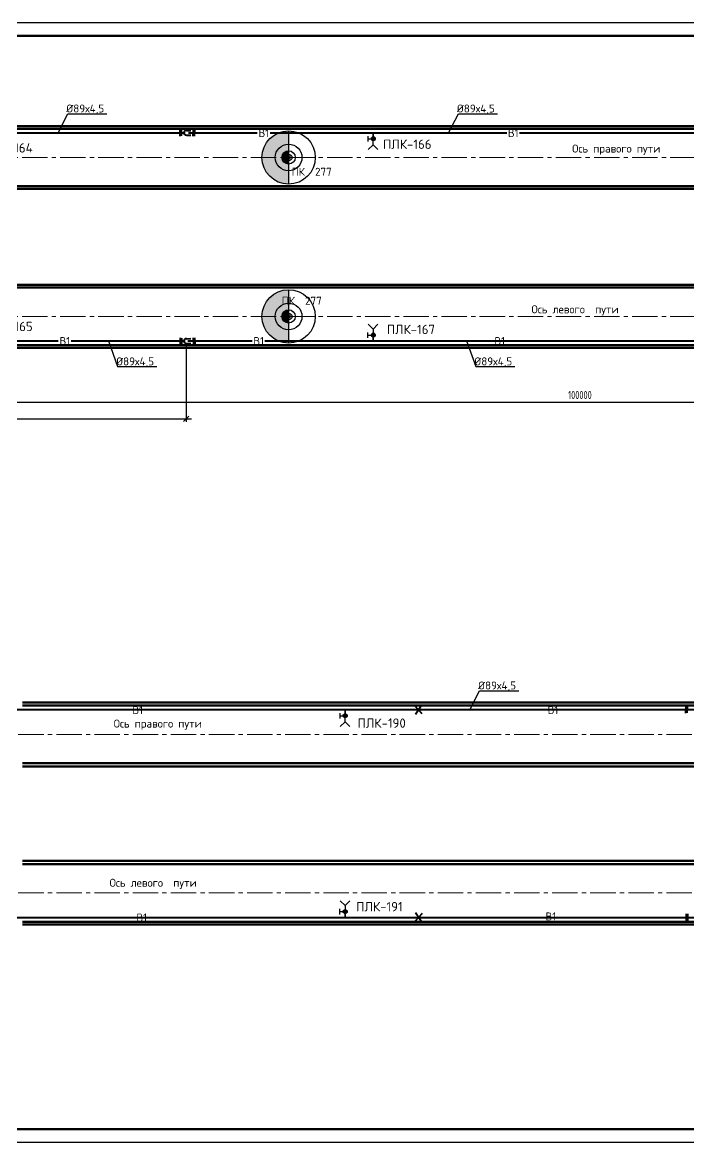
# Paper-space layout 'л2-л8' of a CAD drawing. Header units: millimetres. Extents: x 10032 to 18918, y -3051 to 627.
# Drawn here: x 10977.9 to 11227.5, y -3050.7 to -2630.7 of the extents above; entities that cross this region are included whole.
import ezdxf

# ---------------------------------------------------------------- set-up
doc = ezdxf.new("R2010")
doc.units = ezdxf.units.MM
doc.header["$LTSCALE"] = 0.5
doc.linetypes.add('CENTER2', pattern=[28.575, 19.05, -3.175, 3.175, -3.175])
for name, color, linetype in [('0 @ 1', 7, 'Continuous'), ('1_NADPIS', 7, 'Continuous'), ('3_Текст', 7, 'Continuous'), ('FORMAT', 7, 'Continuous'), ('ВК_надписи', 7, 'Continuous'), ('ВК_сети', 4, 'Continuous'), ('ГТ_ПК', 2, 'Continuous'), ('ГТ_ПК @ 0.25', 2, 'Continuous'), ('ГТ_ПК @ 0.5', 2, 'Continuous'), ('ГТ_ПК @ 1', 2, 'Continuous'), ('ГТ_ПК @ 2', 2, 'Continuous'), ('ГТ_ПК @ 4', 2, 'Continuous')]:
    doc.layers.add(name, color=color, linetype=linetype)
for name, color, linetype, lineweight in [('1_PK500', 5, 'Continuous', 35), ('А_Конструкции', 4, 'Continuous', 50), ('АР_Оси', 242, 'CENTER2', 18)]:
    doc.layers.add(name, color=color, linetype=linetype, lineweight=lineweight)
doc.styles.add('RS-30-06', font='romans.shx', dxfattribs={"width": 0.6, "height": 3})
doc.styles.add('Стандарт ММП', font='isocpeur.ttf')
doc.dimstyles.new('M200$0', dxfattribs={"dimscale": 0, "dimtxt": 3, "dimasz": 2, "dimexe": 1.2, "dimexo": 1.5, "dimgap": 1.2, "dimtad": 1, "dimdec": 0, "dimlfac": 200, "dimrnd": 1, "dimzin": 0, "dimdsep": 46, "dimtxsty": 'RS-30-06', "dimblk1": 'OBLIQUE', "dimblk2": 'OBLIQUE', "dimsah": 1, "dimcen": 2.5, "dimdle": 2, "dimclrt": 9, "dimadec": 0, "dimazin": 0, "dimtfac": 1, "dimtdec": 0, "dimtmove": 2, "dimatfit": 3, "dimldrblk": 'OBLIQUE', "dimfxl": 1.2, "dimtolj": 1, "dimtzin": 0, "dimarcsym": 0})

# ---------------------------------------------------------------- blocks, each defined once
blk = doc.blocks.new('*U441')
at = {"layer": 'FORMAT', "color": 7, "lineweight": 25}
blk.add_lwpolyline([(0, 0), (0, 420), (2080, 420), (2080, 0), (0, 0)], dxfattribs=at)
at = {"layer": 'FORMAT', "color": 7, "lineweight": 60}
blk.add_lwpolyline([(20, 5), (20, 415), (2075, 415), (2075, 5), (20, 5)], dxfattribs=at)
blk = doc.blocks.new('ПК')
at = {"layer": 'ГТ_ПК'}
blk.add_hatch(color=0, dxfattribs=at).paths.add_polyline_path([(0, -2.5, 0.414214), (2.5, 0, 0.414214), (0, 2.5)])
at = {"layer": 'ГТ_ПК', "color": 0}
blk.add_line((0, -2.5), (0, 2.5), dxfattribs=at)
blk.add_circle((0, 0), 2.5, dxfattribs=at)
blk = doc.blocks.new('*U643')
at = {"layer": 'ГТ_ПК @ 0.25', "extrusion": (9.32183e-09, 7.72587e-22, 1), "xscale": 0.250000000000006, "yscale": 0.2500000000000053, "zscale": 0.2500000000000053, "rotation": 180}
blk.add_blockref('ПК', (11077.65, -2681.31, 0), dxfattribs=at)
at = {"layer": 'ГТ_ПК @ 0.5', "extrusion": (9.32183e-09, 7.72587e-22, 1), "xscale": 0.5000000000000187, "yscale": 0.5000000000000173, "zscale": 0.5000000000000173, "rotation": 180}
blk.add_blockref('ПК', (11077.65, -2681.31, 0), dxfattribs=at)
at = {"layer": 'ГТ_ПК @ 1', "extrusion": (9.32183e-09, 7.72587e-22, 1), "rotation": 179.9999999999641}
blk.add_blockref('ПК', (11077.65, -2681.31, 0), dxfattribs=at)
at = {"layer": 'ГТ_ПК @ 2', "extrusion": (9.32183e-09, 7.72587e-22, 1), "xscale": 2.000000000000075, "yscale": 2.000000000000069, "zscale": 2.000000000000069, "rotation": 180}
blk.add_blockref('ПК', (11077.65, -2681.31, 0), dxfattribs=at)
at = {"layer": 'ГТ_ПК @ 4', "extrusion": (9.32183e-09, 7.72587e-22, 1), "xscale": 4.000000000000096, "yscale": 4.000000000000085, "zscale": 4.000000000000085, "rotation": 180}
blk.add_blockref('ПК', (11077.65, -2681.31, 0), dxfattribs=at)
blk = doc.blocks.new('*U646')
at = {"layer": 'ГТ_ПК @ 0.25', "extrusion": (9.32183e-09, 7.72587e-22, 1), "xscale": 0.250000000000006, "yscale": 0.2500000000000053, "zscale": 0.2500000000000053, "rotation": 180}
blk.add_blockref('ПК', (11077.65, -2740.91, 0), dxfattribs=at)
at = {"layer": 'ГТ_ПК @ 0.5', "extrusion": (9.32183e-09, 7.72587e-22, 1), "xscale": 0.5000000000000187, "yscale": 0.5000000000000173, "zscale": 0.5000000000000173, "rotation": 180}
blk.add_blockref('ПК', (11077.65, -2740.91, 0), dxfattribs=at)
at = {"layer": 'ГТ_ПК @ 1', "extrusion": (9.32183e-09, 7.72587e-22, 1), "rotation": 179.9999999999641}
blk.add_blockref('ПК', (11077.65, -2740.91, 0), dxfattribs=at)
at = {"layer": 'ГТ_ПК @ 2', "extrusion": (9.32183e-09, 7.72587e-22, 1), "xscale": 2.000000000000075, "yscale": 2.000000000000069, "zscale": 2.000000000000069, "rotation": 180}
blk.add_blockref('ПК', (11077.65, -2740.91, 0), dxfattribs=at)
at = {"layer": 'ГТ_ПК @ 4', "extrusion": (9.32183e-09, 7.72587e-22, 1), "xscale": 4.000000000000096, "yscale": 4.000000000000085, "zscale": 4.000000000000085, "rotation": 180}
blk.add_blockref('ПК', (11077.65, -2740.91, 0), dxfattribs=at)
blk = doc.blocks.new('_Oblique')
at = {"linetype": 'ByBlock', "lineweight": 30}
blk.add_line((-0.5, -0.5), (0.5, 0.5), dxfattribs=at)
blk = doc.blocks.new('*D150')
at = {"color": 0, "lineweight": -2}
for p, q in [((10539.3, -2751.66), (10539.3, -2780.48)), ((11039.3, -2751.66), (11039.3, -2780.48)), ((10537.3, -2779.28), (11041.3, -2779.28))]:
    blk.add_line(p, q, dxfattribs=at)
at = {"layer": 'Defpoints', "color": 0, "linetype": 'Continuous', "lineweight": 30}
for p in [(10539.3, -2750.16, 0), (11039.3, -2750.16, 0), (11039.3, -2779.28)]:
    blk.add_point(p, dxfattribs=at)
at = {"color": 0, "linetype": 'Continuous', "lineweight": -2, "xscale": 2, "yscale": 2, "zscale": 2, "rotation": 180}
blk.add_blockref('_Oblique', (10539.3, -2779.28), dxfattribs=at)
at = {"color": 0, "linetype": 'Continuous', "lineweight": -2, "xscale": 2, "yscale": 2, "zscale": 2}
blk.add_blockref('_Oblique', (11039.3, -2779.28), dxfattribs=at)
at = {"color": 9, "linetype": 'Continuous', "lineweight": 30, "insert": (10789.3, -2776.58), "char_height": 3, "attachment_point": 5, "style": 'RS-30-06'}
blk.add_mtext('\\A1;100000', dxfattribs=at)
blk = doc.blocks.new('*D151')
at = {"color": 0, "lineweight": -2}
for p, q in [((10936.8, -2751.6), (10936.8, -2774.26)), ((11436.8, -2751.6), (11436.8, -2774.26)), ((10934.8, -2773.06), (11438.8, -2773.06))]:
    blk.add_line(p, q, dxfattribs=at)
at = {"layer": 'Defpoints', "color": 0, "linetype": 'Continuous', "lineweight": 30}
for p in [(10936.8, -2750.1, 0), (11436.8, -2750.1, 0), (11436.8, -2773.06)]:
    blk.add_point(p, dxfattribs=at)
at = {"color": 0, "linetype": 'Continuous', "lineweight": -2, "xscale": 2, "yscale": 2, "zscale": 2, "rotation": 180}
blk.add_blockref('_Oblique', (10936.8, -2773.06), dxfattribs=at)
at = {"color": 0, "linetype": 'Continuous', "lineweight": -2, "xscale": 2, "yscale": 2, "zscale": 2}
blk.add_blockref('_Oblique', (11436.8, -2773.06), dxfattribs=at)
at = {"color": 9, "linetype": 'Continuous', "lineweight": 30, "insert": (11186.8, -2770.36), "char_height": 3, "attachment_point": 5, "style": 'RS-30-06'}
blk.add_mtext('\\A1;100000', dxfattribs=at)

psp = doc.layouts.new('л2-л8')

# ---------------------------------------------------------------- hatches: boundary and pattern name
at = {"layer": 'ВК_сети', "ltscale": 0.5}
h = psp.add_hatch(color=5, dxfattribs=at)
h.paths.add_polyline_path([(11110.1121, -2674.3, 0.41421356), (11109.3621, -2673.55), (11109.3621, -2674.3)])
h.paths.add_polyline_path([(11110.1121, -2674.3), (11109.3621, -2674.3), (11109.3621, -2675.05, 0.41421356)])
h.paths.add_polyline_path([(11109.3621, -2674.3), (11109.3621, -2673.55, 0.58408052), (11108.7203, -2674.688)])
h.paths.add_polyline_path([(11109.3621, -2675.05), (11109.3621, -2674.3), (11108.7203, -2674.688, 0.26256208)])
h = psp.add_hatch(color=5, dxfattribs=at)
h.paths.add_polyline_path([(11110.1121, -2747.9232, -0.41421356), (11109.3621, -2748.6732), (11109.3621, -2747.9232)])
h.paths.add_polyline_path([(11110.1121, -2747.9232), (11109.3621, -2747.9232), (11109.3621, -2747.1732, -0.41421356)])
h.paths.add_polyline_path([(11109.3621, -2747.9232), (11109.3621, -2748.6732, -0.58408052), (11108.7203, -2747.5352)])
h.paths.add_polyline_path([(11109.3621, -2747.1732), (11109.3621, -2747.9232), (11108.7203, -2747.5352, -0.26256208)])
h = psp.add_hatch(color=5, dxfattribs=at)
h.paths.add_polyline_path([(11099.5921, -2890.6304, 0.41421356), (11098.8421, -2889.8804), (11098.8421, -2890.6304)])
h.paths.add_polyline_path([(11099.5921, -2890.6304), (11098.8421, -2890.6304), (11098.8421, -2891.3804, 0.41421356)])
h.paths.add_polyline_path([(11098.8421, -2890.6304), (11098.8421, -2889.8804, 0.58408052), (11098.2003, -2891.0184)])
h.paths.add_polyline_path([(11098.8421, -2891.3804), (11098.8421, -2890.6304), (11098.2003, -2891.0184, 0.26256208)])
h = psp.add_hatch(color=5, dxfattribs=at)
h.paths.add_polyline_path([(11099.5921, -2964.0537, -0.41421356), (11098.8421, -2964.8037), (11098.8421, -2964.0537)])
h.paths.add_polyline_path([(11099.5921, -2964.0537), (11098.8421, -2964.0537), (11098.8421, -2963.3037, -0.41421356)])
h.paths.add_polyline_path([(11098.8421, -2964.0537), (11098.8421, -2964.8037, -0.58408052), (11098.2003, -2963.6657)])
h.paths.add_polyline_path([(11098.8421, -2963.3037), (11098.8421, -2964.0537), (11098.2003, -2963.6657, -0.26256208)])
h = psp.add_hatch(color=5, dxfattribs=at)
h.paths.add_polyline_path([(11099.5921, -2964.0537, -0.41421356), (11098.8421, -2964.8037), (11098.8421, -2964.0537)])
h.paths.add_polyline_path([(11099.5921, -2964.0537), (11098.8421, -2964.0537), (11098.8421, -2963.3037, -0.41421356)])
h.paths.add_polyline_path([(11098.8421, -2964.0537), (11098.8421, -2964.8037, -0.58408052), (11098.2003, -2963.6657)])
h.paths.add_polyline_path([(11098.8421, -2963.3037), (11098.8421, -2964.0537), (11098.2003, -2963.6657, -0.26256208)])

# ---------------------------------------------------------------- linework, layer by layer
at = {"layer": 'А_Конструкции'}
for p, q in [((10077.6505, -2669.5116), (11406.7262, -2669.5116)), ((10077.6505, -2670.5116), (11406.7262, -2670.5116)), ((10077.6505, -2692.1116), (11406.7262, -2692.1116)), ((10077.6505, -2693.1116), (11406.7262, -2693.1116)), ((10077.6505, -2729.1116), (11406.7262, -2729.1116)), ((10077.6505, -2730.1116), (11406.7262, -2730.1116)), ((10077.6505, -2751.7116), (11406.7262, -2751.7116)), ((10077.6505, -2752.7116), (11406.7262, -2752.7116)), ((11475.769, -2885.642), (10977.9169, -2885.642)), ((11475.769, -2886.842), (10977.9169, -2886.842)), ((11475.769, -2908.442), (10977.9169, -2908.442)), ((11475.769, -2909.642), (10977.9169, -2909.642)), ((11475.769, -2945.042), (10977.9169, -2945.042)), ((11475.769, -2946.242), (10977.9169, -2946.242)), ((11475.769, -2967.842), (10977.9169, -2967.842)), ((11475.769, -2969.042), (10977.9169, -2968.842))]:
    psp.add_line(p, q, dxfattribs=at)
at = {"layer": 'АР_Оси', "color": 7}
for p, q in [((10077.6505, -2681.3116), (11405.1697, -2681.3116)), ((10077.6505, -2740.9116), (11405.1697, -2740.9116)), ((10976.3604, -2897.642), (11475.769, -2897.642)), ((10976.3604, -2957.042), (11475.769, -2957.042))]:
    psp.add_line(p, q, dxfattribs=at)
at = {"layer": 'ВК_надписи'}
for p, q in [((10991.2556, -2672.12, 0), (10994.9154, -2664.9223, 0)), ((10994.9154, -2664.9223, 0), (11009.5548, -2664.9223, 0)), ((11137.5919, -2672.12, 0), (11141.2517, -2664.9223, 0)), ((11141.2517, -2664.9223, 0), (11155.8911, -2664.9223, 0)), ((11010.1428, -2750.1031, 0), (11013.5951, -2759.7343, 0)), ((11144.3267, -2750.1031, 0), (11147.7789, -2759.7343, 0)), ((11013.5951, -2759.7343, 0), (11028.2345, -2759.7343, 0)), ((11147.7789, -2759.7343, 0), (11162.4184, -2759.7343, 0)), ((11145.548, -2888.4505, 0), (11149.2078, -2881.2528, 0)), ((11149.2078, -2881.2528, 0), (11163.8472, -2881.2528, 0))]:
    psp.add_line(p, q, dxfattribs=at)
at = {"layer": 'ВК_сети', "color": 5, "lineweight": 40, "ltscale": 0.5}
for p, q in [((11037.0368, -2673.2775, 0), (11037.0673, -2670.795, 0)), ((11037.5332, -2673.2174, 0), (11037.5637, -2670.7349, 0)), ((11039.3783, -2671.1672, 0), (11041.0492, -2671.1876, 0)), ((11041.9364, -2673.3375, 0), (11041.9669, -2670.855, 0)), ((11042.4328, -2673.2775, 0), (11042.4632, -2670.795, 0)), ((11039.3563, -2672.962, 0), (11041.0272, -2672.9825, 0)), ((11037.0368, -2748.9457, 0), (11037.0673, -2751.4282, 0)), ((11037.5332, -2749.0057, 0), (11037.5637, -2751.4882, 0)), ((11039.3563, -2749.2611, 0), (11041.0272, -2749.2406, 0)), ((11041.9364, -2748.8856, 0), (11041.9669, -2751.3681, 0)), ((11042.4328, -2748.9457, 0), (11042.4632, -2751.4282, 0)), ((11039.3783, -2751.056, 0), (11041.0492, -2751.0355, 0)), ((11127.6586, -2889.9463, 0), (11124.9024, -2886.9547, 0)), ((11127.4141, -2886.7618, 0), (11125.1469, -2890.1391, 0)), ((11226.5168, -2889.6079, 0), (11226.5473, -2887.1254, 0)), ((11227.0132, -2889.5479, 0), (11227.0437, -2887.0654, 0)), ((11127.6586, -2964.7378, 0), (11124.9024, -2967.7294, 0)), ((11127.4141, -2967.9222, 0), (11125.1469, -2964.545, 0)), ((11226.5995, -2964.8988, 0), (11226.6299, -2967.3813, 0)), ((11227.0958, -2964.9588, 0), (11227.1263, -2967.4413, 0))]:
    psp.add_line(p, q, dxfattribs=at)
at = {"layer": 'ВК_сети', "color": 5, "ltscale": 0.5}
for p, q in [((11107.3325, -2673.2683, 0), (11107.3325, -2675.3301)), ((11107.3325, -2674.2992, 0), (11109.3621, -2674.2992, 0)), ((11109.3005, -2676.5588, 0), (11109.3005, -2672.12)), ((11109.3005, -2676.5588), (11107.4763, -2678.3829)), ((11109.3005, -2676.5588), (11111.1247, -2678.3829)), ((11109.3005, -2745.6644), (11107.4763, -2743.8402)), ((11109.3005, -2745.6644), (11111.1247, -2743.8402)), ((11109.3005, -2745.6644, 0), (11109.3005, -2750.1031)), ((11107.3325, -2748.9548, 0), (11107.3325, -2746.893)), ((11107.3325, -2747.9239, 0), (11109.3621, -2747.9239, 0)), ((11096.8125, -2889.5988, 0), (11096.8125, -2891.6606, 0)), ((11098.7805, -2892.8892, 0), (11098.7805, -2888.4505, 0)), ((11096.8125, -2890.6297, 0), (11098.8421, -2890.6297, 0)), ((11098.7805, -2892.8892, 0), (11096.9563, -2894.7134, 0)), ((11098.7805, -2892.8892, 0), (11100.6047, -2894.7134, 0)), ((11098.7805, -2961.7949, 0), (11096.9563, -2959.9707, 0)), ((11098.7805, -2961.7949, 0), (11096.9563, -2959.9707, 0)), ((11098.7805, -2961.7949, 0), (11100.6047, -2959.9707, 0)), ((11098.7805, -2961.7949, 0), (11100.6047, -2959.9707, 0)), ((11096.8125, -2965.0853, 0), (11096.8125, -2963.0235, 0)), ((11096.8125, -2965.0853, 0), (11096.8125, -2963.0235, 0)), ((11096.8125, -2964.0544, 0), (11098.8421, -2964.0544, 0)), ((11096.8125, -2964.0544, 0), (11098.8421, -2964.0544, 0)), ((11098.7805, -2961.7949, 0), (11098.7805, -2966.2336, 0)), ((11098.7805, -2961.7949, 0), (11098.7805, -2966.2336, 0))]:
    psp.add_line(p, q, dxfattribs=at)
at = {"layer": 'ВК_сети', "color": 1, "lineweight": 30, "ltscale": 0.5, "extrusion": (-3.27269e-07, 1.1423e-06, 1)}
for p, q in [((11109.3005, -2672.12), (11109.3005, -2675.0749, 0)), ((11098.7805, -2888.4505, 0), (11098.7805, -2891.4054, 0))]:
    psp.add_line(p, q, dxfattribs=at)
at = {"layer": 'ВК_сети', "color": 1, "lineweight": 30, "ltscale": 0.5, "extrusion": (-3.27269e-07, -1.1423e-06, 1)}
for p, q in [((11109.3005, -2750.1031), (11109.3005, -2747.1482, 0)), ((11098.7805, -2966.2336, 0), (11098.7805, -2963.2787, 0)), ((11098.7805, -2966.2336, 0), (11098.7805, -2963.2787, 0))]:
    psp.add_line(p, q, dxfattribs=at)
at = {"layer": 'ВК_сети', "color": 2, "lineweight": 40, "ltscale": 0.5, "elevation": 0}
for points in [[(10903.0124, -2672.12), (11038.9517, -2672.12)], [(11040.0824, -2672.12), (11065.9041, -2672.12)], [(11070.7043, -2672.12), (11159.3511, -2672.12)], [(11164.1514, -2672.12), (11348.9148, -2672.12)], [(10868.753, -2750.1031), (10991.3455, -2750.1031)], [(10996.1457, -2750.1031), (11038.953, -2750.1031)], [(11039.8392, -2750.1031), (11063.9816, -2750.1031)], [(11068.7819, -2750.1031), (11181.3079, -2750.1031)], [(11181.3079, -2750.1031), (11303.4232, -2750.1031)], [(10904.6375, -2888.2505), (11475.8136, -2888.2505)], [(10077.6505, -2966.2337), (11475.7834, -2966.2337)]]:
    psp.add_lwpolyline(points, dxfattribs=at)
at = {"layer": 'ВК_сети', "color": 5, "ltscale": 0.5}
for centre in [(11109.3621, -2674.3, 0), (11109.3621, -2747.9232, 0), (11098.8421, -2890.6304, 0), (11098.8421, -2964.0537, 0), (11098.8421, -2964.0537, 0)]:
    psp.add_circle(centre, 0.75, dxfattribs=at)
at = {"layer": 'ВК_сети', "color": 5, "lineweight": 40, "ltscale": 0.5}
for centre, start, end in [((11039.3005, -2672.0638, 0), 85.038167, 273.557419), ((11039.3005, -2750.1594, 0), 86.442581, 274.961833)]:
    psp.add_arc(centre, 0.9, start, end, dxfattribs=at)

# ---------------------------------------------------------------- block references
at = {"layer": '0 @ 1', "ltscale": 0.5}
psp.add_blockref('*U441', (10041.7584, -3050.668), dxfattribs=at)
at = {"layer": 'ГТ_ПК', "color": 6, "linetype": 'Continuous', "lineweight": 120}
for name in ['*U643', '*U646']:
    psp.add_blockref(name, (0, 0), dxfattribs=at)

# ---------------------------------------------------------------- texts
at = {"layer": '1_NADPIS', "linetype": 'Continuous', "style": 'Стандарт ММП'}
for s, p in [('ПЛК-166', (11113.0144, -2678.0966, 0)), ('ПЛК-164', (10963.482, -2679.4706, 0)), ('ПЛК-165', (10963.5855, -2746.4163, 0)), ('ПЛК-167', (11114.4142, -2747.5304, 0)), ('ПЛК-190', (11103.4832, -2895.1425, 0)), ('ПЛК-191', (11102.9594, -2963.9617, 0))]:
    psp.add_text(s, height=3.5, rotation=360, dxfattribs=at).set_placement(p)
at = {"layer": '1_PK500', "style": 'Стандарт ММП'}
for p in [(11066.3695, -2673.683), (11159.8166, -2673.683), (10991.8109, -2751.6661), (11064.447, -2751.6661), (11154.7441, -2751.6661), (11019.1136, -2890.0135), (11174.7054, -2890.0135), (11020.6309, -2967.7967), (11173.909, -2967.3996, 0)]:
    psp.add_text('В1', height=3, rotation=0.560426, dxfattribs=at).set_placement(p)
at = {"layer": '3_Текст', "color": 255, "style": 'Стандарт ММП'}
for s, p in [('Ось правого пути', (11183.8843, -2679.483)), ('Ось левого  пути', (11168.65, -2739.7431, -0.0004)), ('Ось правого пути', (11012.0996, -2895.0734)), ('Ось левого  пути', (11010.584, -2954.746, -0.0004))]:
    psp.add_text(s, height=3, dxfattribs=at).set_placement(p)
at = {"layer": 'ВК_надписи', "lineweight": 30, "ltscale": 0.5, "style": 'Стандарт ММП'}
for p in [(10994.3545, -2664.4511, 0), (11140.6908, -2664.4511, 0), (11013.0342, -2759.2631, 0), (11147.218, -2759.2631, 0), (11148.6469, -2880.7816, 0)]:
    psp.add_text('%%C89х4,5', height=3, dxfattribs=at).set_placement(p)
at = {"layer": 'ВК_надписи', "char_height": 3, "attachment_point": 8, "style": 'Стандарт ММП'}
for insert in [(11086.2833, -2688.1857), (11082.5588, -2736.5364)]:
    psp.add_mtext('ПК  277', dxfattribs=dict(at, insert=insert))

# ---------------------------------------------------------------- dimensions: what is measured, and where the dimension line sits
at = {"color": 7, "linetype": 'Continuous', "lineweight": 30}
for base, p1, p2, picture, middle in [((11039.3005, -2779.2794), (10539.3005, -2750.1594, 0), (11039.3005, -2750.1594, 0), '*D150', (10789.3005, -2776.5794)), ((11436.8005, -2773.0577), (10936.8005, -2750.1031, 0), (11436.8005, -2750.1032, 0), '*D151', (11186.8005, -2770.3577))]:
    dim = psp.add_linear_dim(base=base, p1=p1, p2=p2, dimstyle='M200$0', override={"dimscale": 1, "dimarcsym": 1}, dxfattribs=at)
    dim.commit()
    dim.dimension.update_dxf_attribs({"geometry": picture, "text_midpoint": middle})

doc.saveas('drawing.dxf')
